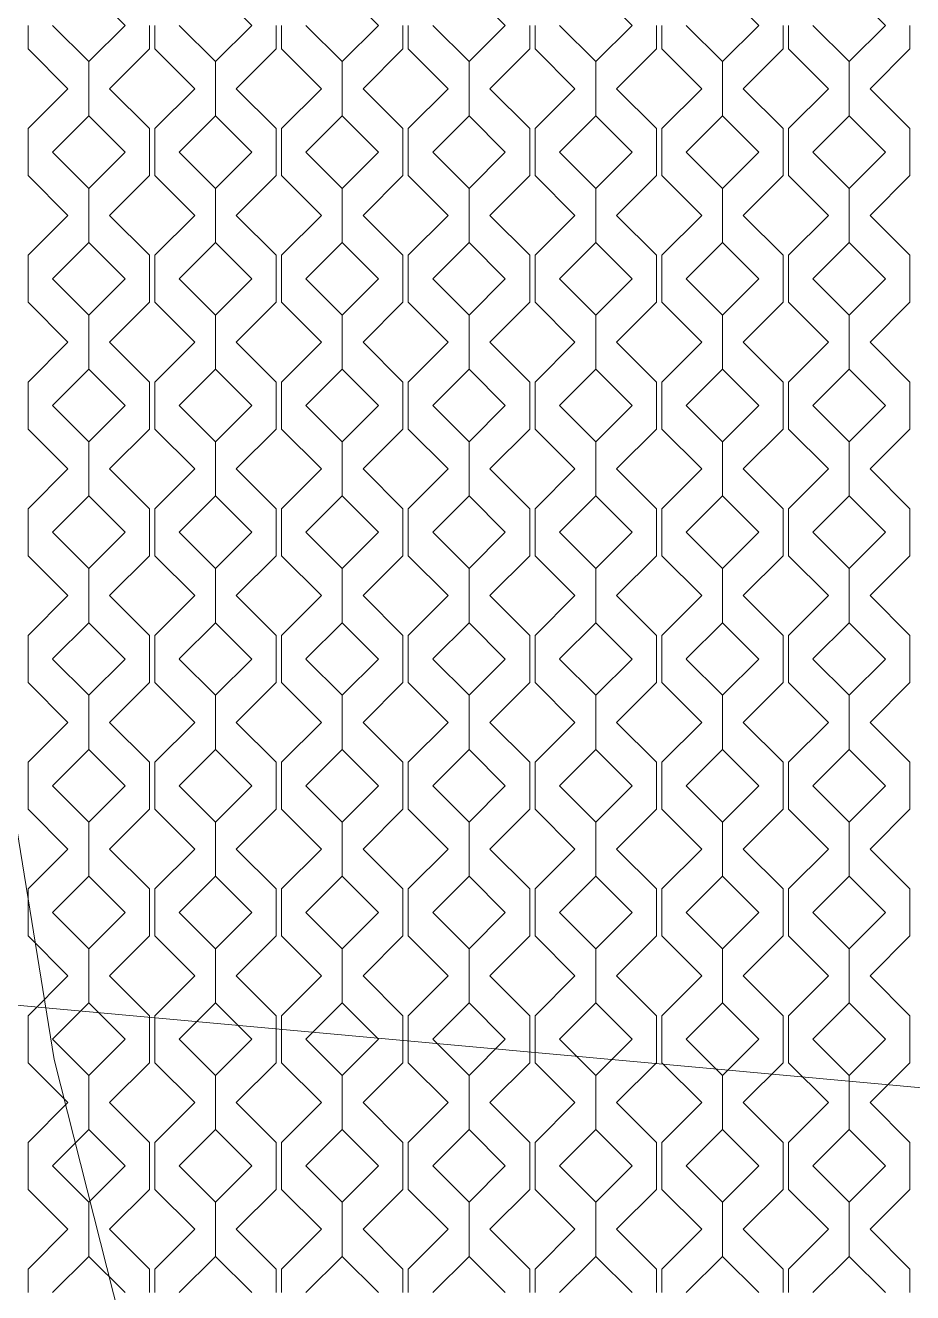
# Model space of a CAD drawing. Header units: millimetres. Extents: x -20794 to 71174, y -103753 to 30644.
# Drawn here: x 9167 to 11500, y 12333 to 15667 of the extents above; entities that cross this region are included whole.
import ezdxf

# ---------------------------------------------------------------- set-up
doc = ezdxf.new("R2010")
doc.units = ezdxf.units.MM
doc.header["$MEASUREMENT"] = 0
doc.layers.add('2D - Общий_Ном._пера__1', color=7, linetype='Continuous', lineweight=13)
doc.layers.add('Местность - Рельеф_Ном._пера__1', color=7, linetype='Continuous', lineweight=13)
doc.layers.add('Местность - Рельеф', color=7, linetype='Continuous')
doc.layers.add('Местность - Рельеф_Ном._пера__102', color=7, linetype='Continuous', lineweight=5, true_color=0xcccccc)
doc.linetypes.add('Зигзаг', pattern='A,0,[1,Р”Р’Р“ Р“РѕР»СѓР±РёРЅРєР° РґР»СЏ РіРµРѕР»РѕРіРѕРІ1.Shx,S=4.479718,R=0,X=0,Y=-0.141111],-564.444447,0', length=564.444447)

# ---------------------------------------------------------------- blocks, each defined once
blk = doc.blocks.new('*X1')
at = {"layer": 'Местность - Рельеф_Ном._пера__102', "color": 254, "linetype": 'Continuous', "lineweight": 5, "true_color": 0xcccccc}
for p, q in [((9333.324165, 15762.0806), (9428.7538, 15666.651)), ((9666.657165, 15762.0806), (9762.0868, 15666.651)), ((9999.990165, 15762.0806), (10095.4198, 15666.651)), ((10333.323165, 15762.0806), (10428.7528, 15666.651)), ((10666.656165, 15762.0806), (10762.0858, 15666.651)), ((10999.989165, 15762.0806), (11095.4188, 15666.651)), ((11333.322165, 15762.0806), (11428.7518, 15666.651)), ((9173.755, 15666.651), (9173.755, 15604.907)), ((9333.324, 15571.222), (9237.895, 15666.651)), ((9428.7536, 15666.651), (9333.324, 15571.222)), ((9492.893, 15666.651), (9492.893, 15604.907)), ((9507.088, 15666.651), (9507.088, 15604.907)), ((9666.657, 15571.222), (9571.228, 15666.651)), ((9762.0866, 15666.651), (9666.657, 15571.222)), ((9826.226, 15666.651), (9826.226, 15604.907)), ((9840.421, 15666.651), (9840.421, 15604.907)), ((9999.99, 15571.222), (9904.561, 15666.651)), ((10095.4196, 15666.651), (9999.99, 15571.222)), ((10159.559, 15666.651), (10159.559, 15604.907)), ((10173.754, 15666.651), (10173.754, 15604.907)), ((10333.323, 15571.222), (10237.894, 15666.651)), ((10428.7526, 15666.651), (10333.323, 15571.222)), ((10492.892, 15666.651), (10492.892, 15604.907)), ((10507.087, 15666.651), (10507.087, 15604.907)), ((10666.656, 15571.222), (10571.227, 15666.651)), ((10762.0856, 15666.651), (10666.656, 15571.222)), ((10826.225, 15666.651), (10826.225, 15604.907)), ((10840.42, 15666.651), (10840.42, 15604.907)), ((10999.989, 15571.222), (10904.56, 15666.651)), ((11095.4186, 15666.651), (10999.989, 15571.222)), ((11159.558, 15666.651), (11159.558, 15604.907)), ((11173.753, 15666.651), (11173.753, 15604.907)), ((11333.322, 15571.222), (11237.893, 15666.651)), ((11428.7516, 15666.651), (11333.322, 15571.222)), ((11492.891, 15666.651), (11492.891, 15604.907)), ((9278.677, 15499.985), (9173.755, 15604.907)), ((9492.893, 15604.907), (9387.9709, 15499.985)), ((9612.01, 15499.985), (9507.088, 15604.907)), ((9826.226, 15604.907), (9721.3039, 15499.985)), ((9945.343, 15499.985), (9840.421, 15604.907)), ((10159.559, 15604.907), (10054.6369, 15499.985)), ((10278.676, 15499.985), (10173.754, 15604.907)), ((10492.892, 15604.907), (10387.9699, 15499.985)), ((10612.009, 15499.985), (10507.087, 15604.907)), ((10826.225, 15604.907), (10721.3029, 15499.985)), ((10945.342, 15499.985), (10840.42, 15604.907)), ((11159.558, 15604.907), (11054.6359, 15499.985)), ((11278.675, 15499.985), (11173.753, 15604.907)), ((11492.891, 15604.907), (11387.9689, 15499.985)), ((9333.324, 15428.7476), (9333.324, 15571.222)), ((9333.324165, 15571.222), (9333.324165, 15428.7476)), ((9666.657, 15428.7476), (9666.657, 15571.222)), ((9666.657165, 15571.222), (9666.657165, 15428.7476)), ((9999.99, 15428.7476), (9999.99, 15571.222)), ((9999.990165, 15571.222), (9999.990165, 15428.7476)), ((10333.323, 15428.7476), (10333.323, 15571.222)), ((10333.323165, 15571.222), (10333.323165, 15428.7476)), ((10666.656, 15428.7476), (10666.656, 15571.222)), ((10666.656165, 15571.222), (10666.656165, 15428.7476)), ((10999.989, 15428.7476), (10999.989, 15571.222)), ((10999.989165, 15571.222), (10999.989165, 15428.7476)), ((11333.322, 15428.7476), (11333.322, 15571.222)), ((11333.322165, 15571.222), (11333.322165, 15428.7476)), ((9173.755, 15395.0625), (9278.677, 15499.985)), ((9387.9709, 15499.985), (9492.893, 15395.0625)), ((9507.088, 15395.0625), (9612.01, 15499.985)), ((9721.3039, 15499.985), (9826.226, 15395.0625)), ((9840.421, 15395.0625), (9945.343, 15499.985)), ((10054.6369, 15499.985), (10159.559, 15395.0625)), ((10173.754, 15395.0625), (10278.676, 15499.985)), ((10387.9699, 15499.985), (10492.892, 15395.0625)), ((10507.087, 15395.0625), (10612.009, 15499.985)), ((10721.3029, 15499.985), (10826.225, 15395.0625)), ((10840.42, 15395.0625), (10945.342, 15499.985)), ((11054.6359, 15499.985), (11159.558, 15395.0625)), ((11173.753, 15395.0625), (11278.675, 15499.985)), ((11387.9689, 15499.985), (11492.891, 15395.0625)), ((9237.895, 15333.318165), (9333.324, 15428.7478)), ((9333.324165, 15428.7476), (9428.7538, 15333.318)), ((9571.228, 15333.318165), (9666.657, 15428.7478)), ((9666.657165, 15428.7476), (9762.0868, 15333.318)), ((9904.561, 15333.318165), (9999.99, 15428.7478)), ((9999.990165, 15428.7476), (10095.4198, 15333.318)), ((10237.894, 15333.318165), (10333.323, 15428.7478)), ((10333.323165, 15428.7476), (10428.7528, 15333.318)), ((10571.227, 15333.318165), (10666.656, 15428.7478)), ((10666.656165, 15428.7476), (10762.0858, 15333.318)), ((10904.56, 15333.318165), (10999.989, 15428.7478)), ((10999.989165, 15428.7476), (11095.4188, 15333.318)), ((11237.893, 15333.318165), (11333.322, 15428.7478)), ((11333.322165, 15428.7476), (11428.7518, 15333.318)), ((9173.755, 15395.0625), (9173.755, 15333.318)), ((9492.893, 15395.0625), (9492.893, 15333.318)), ((9507.088, 15395.0625), (9507.088, 15333.318)), ((9826.226, 15395.0625), (9826.226, 15333.318)), ((9840.421, 15395.0625), (9840.421, 15333.318)), ((10159.559, 15395.0625), (10159.559, 15333.318)), ((10173.754, 15395.0625), (10173.754, 15333.318)), ((10492.892, 15395.0625), (10492.892, 15333.318)), ((10507.087, 15395.0625), (10507.087, 15333.318)), ((10826.225, 15395.0625), (10826.225, 15333.318)), ((10840.42, 15395.0625), (10840.42, 15333.318)), ((11159.558, 15395.0625), (11159.558, 15333.318)), ((11173.753, 15395.0625), (11173.753, 15333.318)), ((11492.891, 15395.0625), (11492.891, 15333.318)), ((9173.755, 15333.318), (9173.755, 15271.574)), ((9333.324, 15237.889), (9237.895, 15333.318)), ((9428.7536, 15333.318), (9333.324, 15237.889)), ((9492.893, 15333.318), (9492.893, 15271.574)), ((9507.088, 15333.318), (9507.088, 15271.574)), ((9666.657, 15237.889), (9571.228, 15333.318)), ((9762.0866, 15333.318), (9666.657, 15237.889)), ((9826.226, 15333.318), (9826.226, 15271.574)), ((9840.421, 15333.318), (9840.421, 15271.574)), ((9999.99, 15237.889), (9904.561, 15333.318)), ((10095.4196, 15333.318), (9999.99, 15237.889)), ((10159.559, 15333.318), (10159.559, 15271.574)), ((10173.754, 15333.318), (10173.754, 15271.574)), ((10333.323, 15237.889), (10237.894, 15333.318)), ((10428.7526, 15333.318), (10333.323, 15237.889)), ((10492.892, 15333.318), (10492.892, 15271.574)), ((10507.087, 15333.318), (10507.087, 15271.574)), ((10666.656, 15237.889), (10571.227, 15333.318)), ((10762.0856, 15333.318), (10666.656, 15237.889)), ((10826.225, 15333.318), (10826.225, 15271.574)), ((10840.42, 15333.318), (10840.42, 15271.574)), ((10999.989, 15237.889), (10904.56, 15333.318)), ((11095.4186, 15333.318), (10999.989, 15237.889)), ((11159.558, 15333.318), (11159.558, 15271.574)), ((11173.753, 15333.318), (11173.753, 15271.574)), ((11333.322, 15237.889), (11237.893, 15333.318)), ((11428.7516, 15333.318), (11333.322, 15237.889)), ((11492.891, 15333.318), (11492.891, 15271.574)), ((9278.677, 15166.652), (9173.755, 15271.574)), ((9492.893, 15271.574), (9387.9709, 15166.652)), ((9612.01, 15166.652), (9507.088, 15271.574)), ((9826.226, 15271.574), (9721.3039, 15166.652)), ((9945.343, 15166.652), (9840.421, 15271.574)), ((10159.559, 15271.574), (10054.6369, 15166.652)), ((10278.676, 15166.652), (10173.754, 15271.574)), ((10492.892, 15271.574), (10387.9699, 15166.652)), ((10612.009, 15166.652), (10507.087, 15271.574)), ((10826.225, 15271.574), (10721.3029, 15166.652)), ((10945.342, 15166.652), (10840.42, 15271.574)), ((11159.558, 15271.574), (11054.6359, 15166.652)), ((11278.675, 15166.652), (11173.753, 15271.574)), ((11492.891, 15271.574), (11387.9689, 15166.652)), ((9333.324, 15095.4146), (9333.324, 15237.889)), ((9333.324165, 15237.889), (9333.324165, 15095.4146)), ((9666.657, 15095.4146), (9666.657, 15237.889)), ((9666.657165, 15237.889), (9666.657165, 15095.4146)), ((9999.99, 15095.4146), (9999.99, 15237.889)), ((9999.990165, 15237.889), (9999.990165, 15095.4146)), ((10333.323, 15095.4146), (10333.323, 15237.889)), ((10333.323165, 15237.889), (10333.323165, 15095.4146)), ((10666.656, 15095.4146), (10666.656, 15237.889)), ((10666.656165, 15237.889), (10666.656165, 15095.4146)), ((10999.989, 15095.4146), (10999.989, 15237.889)), ((10999.989165, 15237.889), (10999.989165, 15095.4146)), ((11333.322, 15095.4146), (11333.322, 15237.889)), ((11333.322165, 15237.889), (11333.322165, 15095.4146)), ((9173.755, 15061.7295), (9278.677, 15166.652)), ((9387.9709, 15166.652), (9492.893, 15061.7295)), ((9507.088, 15061.7295), (9612.01, 15166.652)), ((9721.3039, 15166.652), (9826.226, 15061.7295)), ((9840.421, 15061.7295), (9945.343, 15166.652)), ((10054.6369, 15166.652), (10159.559, 15061.7295)), ((10173.754, 15061.7295), (10278.676, 15166.652)), ((10387.9699, 15166.652), (10492.892, 15061.7295)), ((10507.087, 15061.7295), (10612.009, 15166.652)), ((10721.3029, 15166.652), (10826.225, 15061.7295)), ((10840.42, 15061.7295), (10945.342, 15166.652)), ((11054.6359, 15166.652), (11159.558, 15061.7295)), ((11173.753, 15061.7295), (11278.675, 15166.652)), ((11387.9689, 15166.652), (11492.891, 15061.7295)), ((9237.895, 14999.985165), (9333.324, 15095.4148)), ((9333.324165, 15095.4146), (9428.7538, 14999.985)), ((9571.228, 14999.985165), (9666.657, 15095.4148)), ((9666.657165, 15095.4146), (9762.0868, 14999.985)), ((9904.561, 14999.985165), (9999.99, 15095.4148)), ((9999.990165, 15095.4146), (10095.4198, 14999.985)), ((10237.894, 14999.985165), (10333.323, 15095.4148)), ((10333.323165, 15095.4146), (10428.7528, 14999.985)), ((10571.227, 14999.985165), (10666.656, 15095.4148)), ((10666.656165, 15095.4146), (10762.0858, 14999.985)), ((10904.56, 14999.985165), (10999.989, 15095.4148)), ((10999.989165, 15095.4146), (11095.4188, 14999.985)), ((11237.893, 14999.985165), (11333.322, 15095.4148)), ((11333.322165, 15095.4146), (11428.7518, 14999.985)), ((9173.755, 15061.7295), (9173.755, 14999.985)), ((9492.893, 15061.7295), (9492.893, 14999.985)), ((9507.088, 15061.7295), (9507.088, 14999.985)), ((9826.226, 15061.7295), (9826.226, 14999.985)), ((9840.421, 15061.7295), (9840.421, 14999.985)), ((10159.559, 15061.7295), (10159.559, 14999.985)), ((10173.754, 15061.7295), (10173.754, 14999.985)), ((10492.892, 15061.7295), (10492.892, 14999.985)), ((10507.087, 15061.7295), (10507.087, 14999.985)), ((10826.225, 15061.7295), (10826.225, 14999.985)), ((10840.42, 15061.7295), (10840.42, 14999.985)), ((11159.558, 15061.7295), (11159.558, 14999.985)), ((11173.753, 15061.7295), (11173.753, 14999.985)), ((11492.891, 15061.7295), (11492.891, 14999.985)), ((9173.755, 14999.985), (9173.755, 14938.241)), ((9333.324, 14904.556), (9237.895, 14999.985)), ((9428.7536, 14999.985), (9333.324, 14904.556)), ((9492.893, 14999.985), (9492.893, 14938.241)), ((9507.088, 14999.985), (9507.088, 14938.241)), ((9666.657, 14904.556), (9571.228, 14999.985)), ((9762.0866, 14999.985), (9666.657, 14904.556)), ((9826.226, 14999.985), (9826.226, 14938.241)), ((9840.421, 14999.985), (9840.421, 14938.241)), ((9999.99, 14904.556), (9904.561, 14999.985)), ((10095.4196, 14999.985), (9999.99, 14904.556)), ((10159.559, 14999.985), (10159.559, 14938.241)), ((10173.754, 14999.985), (10173.754, 14938.241)), ((10333.323, 14904.556), (10237.894, 14999.985)), ((10428.7526, 14999.985), (10333.323, 14904.556)), ((10492.892, 14999.985), (10492.892, 14938.241)), ((10507.087, 14999.985), (10507.087, 14938.241)), ((10666.656, 14904.556), (10571.227, 14999.985)), ((10762.0856, 14999.985), (10666.656, 14904.556)), ((10826.225, 14999.985), (10826.225, 14938.241)), ((10840.42, 14999.985), (10840.42, 14938.241)), ((10999.989, 14904.556), (10904.56, 14999.985)), ((11095.4186, 14999.985), (10999.989, 14904.556)), ((11159.558, 14999.985), (11159.558, 14938.241)), ((11173.753, 14999.985), (11173.753, 14938.241)), ((11333.322, 14904.556), (11237.893, 14999.985)), ((11428.7516, 14999.985), (11333.322, 14904.556)), ((11492.891, 14999.985), (11492.891, 14938.241)), ((9278.677, 14833.319), (9173.755, 14938.241)), ((9492.893, 14938.241), (9387.9709, 14833.319)), ((9612.01, 14833.319), (9507.088, 14938.241)), ((9826.226, 14938.241), (9721.3039, 14833.319)), ((9945.343, 14833.319), (9840.421, 14938.241)), ((10159.559, 14938.241), (10054.6369, 14833.319)), ((10278.676, 14833.319), (10173.754, 14938.241)), ((10492.892, 14938.241), (10387.9699, 14833.319)), ((10612.009, 14833.319), (10507.087, 14938.241)), ((10826.225, 14938.241), (10721.3029, 14833.319)), ((10945.342, 14833.319), (10840.42, 14938.241)), ((11159.558, 14938.241), (11054.6359, 14833.319)), ((11278.675, 14833.319), (11173.753, 14938.241)), ((11492.891, 14938.241), (11387.9689, 14833.319)), ((9333.324, 14762.0816), (9333.324, 14904.556)), ((9333.324165, 14904.556), (9333.324165, 14762.0816)), ((9666.657, 14762.0816), (9666.657, 14904.556)), ((9666.657165, 14904.556), (9666.657165, 14762.0816)), ((9999.99, 14762.0816), (9999.99, 14904.556)), ((9999.990165, 14904.556), (9999.990165, 14762.0816)), ((10333.323, 14762.0816), (10333.323, 14904.556)), ((10333.323165, 14904.556), (10333.323165, 14762.0816)), ((10666.656, 14762.0816), (10666.656, 14904.556)), ((10666.656165, 14904.556), (10666.656165, 14762.0816)), ((10999.989, 14762.0816), (10999.989, 14904.556)), ((10999.989165, 14904.556), (10999.989165, 14762.0816)), ((11333.322, 14762.0816), (11333.322, 14904.556)), ((11333.322165, 14904.556), (11333.322165, 14762.0816)), ((9173.755, 14728.3965), (9278.677, 14833.319)), ((9387.9709, 14833.319), (9492.893, 14728.3965)), ((9507.088, 14728.3965), (9612.01, 14833.319)), ((9721.3039, 14833.319), (9826.226, 14728.3965)), ((9840.421, 14728.3965), (9945.343, 14833.319)), ((10054.6369, 14833.319), (10159.559, 14728.3965)), ((10173.754, 14728.3965), (10278.676, 14833.319)), ((10387.9699, 14833.319), (10492.892, 14728.3965)), ((10507.087, 14728.3965), (10612.009, 14833.319)), ((10721.3029, 14833.319), (10826.225, 14728.3965)), ((10840.42, 14728.3965), (10945.342, 14833.319)), ((11054.6359, 14833.319), (11159.558, 14728.3965)), ((11173.753, 14728.3965), (11278.675, 14833.319)), ((11387.9689, 14833.319), (11492.891, 14728.3965)), ((9237.895, 14666.652165), (9333.324, 14762.0818)), ((9333.324165, 14762.0816), (9428.7538, 14666.652)), ((9571.228, 14666.652165), (9666.657, 14762.0818)), ((9666.657165, 14762.0816), (9762.0868, 14666.652)), ((9904.561, 14666.652165), (9999.99, 14762.0818)), ((9999.990165, 14762.0816), (10095.4198, 14666.652)), ((10237.894, 14666.652165), (10333.323, 14762.0818)), ((10333.323165, 14762.0816), (10428.7528, 14666.652)), ((10571.227, 14666.652165), (10666.656, 14762.0818)), ((10666.656165, 14762.0816), (10762.0858, 14666.652)), ((10904.56, 14666.652165), (10999.989, 14762.0818)), ((10999.989165, 14762.0816), (11095.4188, 14666.652)), ((11237.893, 14666.652165), (11333.322, 14762.0818)), ((11333.322165, 14762.0816), (11428.7518, 14666.652)), ((9173.755, 14728.3965), (9173.755, 14666.652)), ((9492.893, 14728.3965), (9492.893, 14666.652)), ((9507.088, 14728.3965), (9507.088, 14666.652)), ((9826.226, 14728.3965), (9826.226, 14666.652)), ((9840.421, 14728.3965), (9840.421, 14666.652)), ((10159.559, 14728.3965), (10159.559, 14666.652)), ((10173.754, 14728.3965), (10173.754, 14666.652)), ((10492.892, 14728.3965), (10492.892, 14666.652)), ((10507.087, 14728.3965), (10507.087, 14666.652)), ((10826.225, 14728.3965), (10826.225, 14666.652)), ((10840.42, 14728.3965), (10840.42, 14666.652)), ((11159.558, 14728.3965), (11159.558, 14666.652)), ((11173.753, 14728.3965), (11173.753, 14666.652)), ((11492.891, 14728.3965), (11492.891, 14666.652)), ((9173.755, 14666.652), (9173.755, 14604.908)), ((9333.324, 14571.223), (9237.895, 14666.652)), ((9428.7536, 14666.652), (9333.324, 14571.223)), ((9492.893, 14666.652), (9492.893, 14604.908)), ((9507.088, 14666.652), (9507.088, 14604.908)), ((9666.657, 14571.223), (9571.228, 14666.652)), ((9762.0866, 14666.652), (9666.657, 14571.223)), ((9826.226, 14666.652), (9826.226, 14604.908)), ((9840.421, 14666.652), (9840.421, 14604.908)), ((9999.99, 14571.223), (9904.561, 14666.652)), ((10095.4196, 14666.652), (9999.99, 14571.223)), ((10159.559, 14666.652), (10159.559, 14604.908)), ((10173.754, 14666.652), (10173.754, 14604.908)), ((10333.323, 14571.223), (10237.894, 14666.652)), ((10428.7526, 14666.652), (10333.323, 14571.223)), ((10492.892, 14666.652), (10492.892, 14604.908)), ((10507.087, 14666.652), (10507.087, 14604.908)), ((10666.656, 14571.223), (10571.227, 14666.652)), ((10762.0856, 14666.652), (10666.656, 14571.223)), ((10826.225, 14666.652), (10826.225, 14604.908)), ((10840.42, 14666.652), (10840.42, 14604.908)), ((10999.989, 14571.223), (10904.56, 14666.652)), ((11095.4186, 14666.652), (10999.989, 14571.223)), ((11159.558, 14666.652), (11159.558, 14604.908)), ((11173.753, 14666.652), (11173.753, 14604.908)), ((11333.322, 14571.223), (11237.893, 14666.652)), ((11428.7516, 14666.652), (11333.322, 14571.223)), ((11492.891, 14666.652), (11492.891, 14604.908)), ((9278.677, 14499.986), (9173.755, 14604.908)), ((9492.893, 14604.908), (9387.9709, 14499.986)), ((9612.01, 14499.986), (9507.088, 14604.908)), ((9826.226, 14604.908), (9721.3039, 14499.986)), ((9945.343, 14499.986), (9840.421, 14604.908)), ((10159.559, 14604.908), (10054.6369, 14499.986)), ((10278.676, 14499.986), (10173.754, 14604.908)), ((10492.892, 14604.908), (10387.9699, 14499.986)), ((10612.009, 14499.986), (10507.087, 14604.908)), ((10826.225, 14604.908), (10721.3029, 14499.986)), ((10945.342, 14499.986), (10840.42, 14604.908)), ((11159.558, 14604.908), (11054.6359, 14499.986)), ((11278.675, 14499.986), (11173.753, 14604.908)), ((11492.891, 14604.908), (11387.9689, 14499.986)), ((9333.324, 14428.7486), (9333.324, 14571.223)), ((9333.324165, 14571.223), (9333.324165, 14428.7486)), ((9666.657, 14428.7486), (9666.657, 14571.223)), ((9666.657165, 14571.223), (9666.657165, 14428.7486)), ((9999.99, 14428.7486), (9999.99, 14571.223)), ((9999.990165, 14571.223), (9999.990165, 14428.7486)), ((10333.323, 14428.7486), (10333.323, 14571.223)), ((10333.323165, 14571.223), (10333.323165, 14428.7486)), ((10666.656, 14428.7486), (10666.656, 14571.223)), ((10666.656165, 14571.223), (10666.656165, 14428.7486)), ((10999.989, 14428.7486), (10999.989, 14571.223)), ((10999.989165, 14571.223), (10999.989165, 14428.7486)), ((11333.322, 14428.7486), (11333.322, 14571.223)), ((11333.322165, 14571.223), (11333.322165, 14428.7486)), ((9173.755, 14395.0635), (9278.677, 14499.986)), ((9387.9709, 14499.986), (9492.893, 14395.0635)), ((9507.088, 14395.0635), (9612.01, 14499.986)), ((9721.3039, 14499.986), (9826.226, 14395.0635)), ((9840.421, 14395.0635), (9945.343, 14499.986)), ((10054.6369, 14499.986), (10159.559, 14395.0635)), ((10173.754, 14395.0635), (10278.676, 14499.986)), ((10387.9699, 14499.986), (10492.892, 14395.0635)), ((10507.087, 14395.0635), (10612.009, 14499.986)), ((10721.3029, 14499.986), (10826.225, 14395.0635)), ((10840.42, 14395.0635), (10945.342, 14499.986)), ((11054.6359, 14499.986), (11159.558, 14395.0635)), ((11173.753, 14395.0635), (11278.675, 14499.986)), ((11387.9689, 14499.986), (11492.891, 14395.0635)), ((9237.895, 14333.319165), (9333.324, 14428.7488)), ((9333.324165, 14428.7486), (9428.7538, 14333.319)), ((9571.228, 14333.319165), (9666.657, 14428.7488)), ((9666.657165, 14428.7486), (9762.0868, 14333.319)), ((9904.561, 14333.319165), (9999.99, 14428.7488)), ((9999.990165, 14428.7486), (10095.4198, 14333.319)), ((10237.894, 14333.319165), (10333.323, 14428.7488)), ((10333.323165, 14428.7486), (10428.7528, 14333.319)), ((10571.227, 14333.319165), (10666.656, 14428.7488)), ((10666.656165, 14428.7486), (10762.0858, 14333.319)), ((10904.56, 14333.319165), (10999.989, 14428.7488)), ((10999.989165, 14428.7486), (11095.4188, 14333.319)), ((11237.893, 14333.319165), (11333.322, 14428.7488)), ((11333.322165, 14428.7486), (11428.7518, 14333.319)), ((9173.755, 14395.0635), (9173.755, 14333.319)), ((9492.893, 14395.0635), (9492.893, 14333.319)), ((9507.088, 14395.0635), (9507.088, 14333.319)), ((9826.226, 14395.0635), (9826.226, 14333.319)), ((9840.421, 14395.0635), (9840.421, 14333.319)), ((10159.559, 14395.0635), (10159.559, 14333.319)), ((10173.754, 14395.0635), (10173.754, 14333.319)), ((10492.892, 14395.0635), (10492.892, 14333.319)), ((10507.087, 14395.0635), (10507.087, 14333.319)), ((10826.225, 14395.0635), (10826.225, 14333.319)), ((10840.42, 14395.0635), (10840.42, 14333.319)), ((11159.558, 14395.0635), (11159.558, 14333.319)), ((11173.753, 14395.0635), (11173.753, 14333.319)), ((11492.891, 14395.0635), (11492.891, 14333.319)), ((9173.755, 14333.319), (9173.755, 14271.575)), ((9333.324, 14237.89), (9237.895, 14333.319)), ((9428.7536, 14333.319), (9333.324, 14237.89)), ((9492.893, 14333.319), (9492.893, 14271.575)), ((9507.088, 14333.319), (9507.088, 14271.575)), ((9666.657, 14237.89), (9571.228, 14333.319)), ((9762.0866, 14333.319), (9666.657, 14237.89)), ((9826.226, 14333.319), (9826.226, 14271.575)), ((9840.421, 14333.319), (9840.421, 14271.575)), ((9999.99, 14237.89), (9904.561, 14333.319)), ((10095.4196, 14333.319), (9999.99, 14237.89)), ((10159.559, 14333.319), (10159.559, 14271.575)), ((10173.754, 14333.319), (10173.754, 14271.575)), ((10333.323, 14237.89), (10237.894, 14333.319)), ((10428.7526, 14333.319), (10333.323, 14237.89)), ((10492.892, 14333.319), (10492.892, 14271.575)), ((10507.087, 14333.319), (10507.087, 14271.575)), ((10666.656, 14237.89), (10571.227, 14333.319)), ((10762.0856, 14333.319), (10666.656, 14237.89)), ((10826.225, 14333.319), (10826.225, 14271.575)), ((10840.42, 14333.319), (10840.42, 14271.575)), ((10999.989, 14237.89), (10904.56, 14333.319)), ((11095.4186, 14333.319), (10999.989, 14237.89)), ((11159.558, 14333.319), (11159.558, 14271.575)), ((11173.753, 14333.319), (11173.753, 14271.575)), ((11333.322, 14237.89), (11237.893, 14333.319)), ((11428.7516, 14333.319), (11333.322, 14237.89)), ((11492.891, 14333.319), (11492.891, 14271.575)), ((9278.677, 14166.653), (9173.755, 14271.575)), ((9492.893, 14271.575), (9387.9709, 14166.653)), ((9612.01, 14166.653), (9507.088, 14271.575)), ((9826.226, 14271.575), (9721.3039, 14166.653)), ((9945.343, 14166.653), (9840.421, 14271.575)), ((10159.559, 14271.575), (10054.6369, 14166.653)), ((10278.676, 14166.653), (10173.754, 14271.575)), ((10492.892, 14271.575), (10387.9699, 14166.653)), ((10612.009, 14166.653), (10507.087, 14271.575)), ((10826.225, 14271.575), (10721.3029, 14166.653)), ((10945.342, 14166.653), (10840.42, 14271.575)), ((11159.558, 14271.575), (11054.6359, 14166.653)), ((11278.675, 14166.653), (11173.753, 14271.575)), ((11492.891, 14271.575), (11387.9689, 14166.653)), ((9333.324, 14095.4156), (9333.324, 14237.89)), ((9333.324165, 14237.89), (9333.324165, 14095.4156)), ((9666.657, 14095.4156), (9666.657, 14237.89)), ((9666.657165, 14237.89), (9666.657165, 14095.4156)), ((9999.99, 14095.4156), (9999.99, 14237.89)), ((9999.990165, 14237.89), (9999.990165, 14095.4156)), ((10333.323, 14095.4156), (10333.323, 14237.89)), ((10333.323165, 14237.89), (10333.323165, 14095.4156)), ((10666.656, 14095.4156), (10666.656, 14237.89)), ((10666.656165, 14237.89), (10666.656165, 14095.4156)), ((10999.989, 14095.4156), (10999.989, 14237.89)), ((10999.989165, 14237.89), (10999.989165, 14095.4156)), ((11333.322, 14095.4156), (11333.322, 14237.89)), ((11333.322165, 14237.89), (11333.322165, 14095.4156)), ((9173.755, 14061.7305), (9278.677, 14166.653)), ((9387.9709, 14166.653), (9492.893, 14061.7305)), ((9507.088, 14061.7305), (9612.01, 14166.653)), ((9721.3039, 14166.653), (9826.226, 14061.7305)), ((9840.421, 14061.7305), (9945.343, 14166.653)), ((10054.6369, 14166.653), (10159.559, 14061.7305)), ((10173.754, 14061.7305), (10278.676, 14166.653)), ((10387.9699, 14166.653), (10492.892, 14061.7305)), ((10507.087, 14061.7305), (10612.009, 14166.653)), ((10721.3029, 14166.653), (10826.225, 14061.7305)), ((10840.42, 14061.7305), (10945.342, 14166.653)), ((11054.6359, 14166.653), (11159.558, 14061.7305)), ((11173.753, 14061.7305), (11278.675, 14166.653)), ((11387.9689, 14166.653), (11492.891, 14061.7305)), ((9237.895, 13999.986165), (9333.324, 14095.4158)), ((9333.324165, 14095.4156), (9428.7538, 13999.986)), ((9571.228, 13999.986165), (9666.657, 14095.4158)), ((9666.657165, 14095.4156), (9762.0868, 13999.986)), ((9904.561, 13999.986165), (9999.99, 14095.4158)), ((9999.990165, 14095.4156), (10095.4198, 13999.986)), ((10237.894, 13999.986165), (10333.323, 14095.4158)), ((10333.323165, 14095.4156), (10428.7528, 13999.986)), ((10571.227, 13999.986165), (10666.656, 14095.4158)), ((10666.656165, 14095.4156), (10762.0858, 13999.986)), ((10904.56, 13999.986165), (10999.989, 14095.4158)), ((10999.989165, 14095.4156), (11095.4188, 13999.986)), ((11237.893, 13999.986165), (11333.322, 14095.4158)), ((11333.322165, 14095.4156), (11428.7518, 13999.986)), ((9173.755, 14061.7305), (9173.755, 13999.986)), ((9492.893, 14061.7305), (9492.893, 13999.986)), ((9507.088, 14061.7305), (9507.088, 13999.986)), ((9826.226, 14061.7305), (9826.226, 13999.986)), ((9840.421, 14061.7305), (9840.421, 13999.986)), ((10159.559, 14061.7305), (10159.559, 13999.986)), ((10173.754, 14061.7305), (10173.754, 13999.986)), ((10492.892, 14061.7305), (10492.892, 13999.986)), ((10507.087, 14061.7305), (10507.087, 13999.986)), ((10826.225, 14061.7305), (10826.225, 13999.986)), ((10840.42, 14061.7305), (10840.42, 13999.986)), ((11159.558, 14061.7305), (11159.558, 13999.986)), ((11173.753, 14061.7305), (11173.753, 13999.986)), ((11492.891, 14061.7305), (11492.891, 13999.986)), ((9173.755, 13999.986), (9173.755, 13938.242)), ((9333.324, 13904.557), (9237.895, 13999.986)), ((9428.7536, 13999.986), (9333.324, 13904.557)), ((9492.893, 13999.986), (9492.893, 13938.242)), ((9507.088, 13999.986), (9507.088, 13938.242)), ((9666.657, 13904.557), (9571.228, 13999.986)), ((9762.0866, 13999.986), (9666.657, 13904.557)), ((9826.226, 13999.986), (9826.226, 13938.242)), ((9840.421, 13999.986), (9840.421, 13938.242)), ((9999.99, 13904.557), (9904.561, 13999.986)), ((10095.4196, 13999.986), (9999.99, 13904.557)), ((10159.559, 13999.986), (10159.559, 13938.242)), ((10173.754, 13999.986), (10173.754, 13938.242)), ((10333.323, 13904.557), (10237.894, 13999.986)), ((10428.7526, 13999.986), (10333.323, 13904.557)), ((10492.892, 13999.986), (10492.892, 13938.242)), ((10507.087, 13999.986), (10507.087, 13938.242)), ((10666.656, 13904.557), (10571.227, 13999.986)), ((10762.0856, 13999.986), (10666.656, 13904.557)), ((10826.225, 13999.986), (10826.225, 13938.242)), ((10840.42, 13999.986), (10840.42, 13938.242)), ((10999.989, 13904.557), (10904.56, 13999.986)), ((11095.4186, 13999.986), (10999.989, 13904.557)), ((11159.558, 13999.986), (11159.558, 13938.242)), ((11173.753, 13999.986), (11173.753, 13938.242)), ((11333.322, 13904.557), (11237.893, 13999.986)), ((11428.7516, 13999.986), (11333.322, 13904.557)), ((11492.891, 13999.986), (11492.891, 13938.242)), ((9278.677, 13833.32), (9173.755, 13938.242)), ((9492.893, 13938.242), (9387.9709, 13833.32)), ((9612.01, 13833.32), (9507.088, 13938.242)), ((9826.226, 13938.242), (9721.3039, 13833.32)), ((9945.343, 13833.32), (9840.421, 13938.242)), ((10159.559, 13938.242), (10054.6369, 13833.32)), ((10278.676, 13833.32), (10173.754, 13938.242)), ((10492.892, 13938.242), (10387.9699, 13833.32)), ((10612.009, 13833.32), (10507.087, 13938.242)), ((10826.225, 13938.242), (10721.3029, 13833.32)), ((10945.342, 13833.32), (10840.42, 13938.242)), ((11159.558, 13938.242), (11054.6359, 13833.32)), ((11278.675, 13833.32), (11173.753, 13938.242)), ((11492.891, 13938.242), (11387.9689, 13833.32)), ((9333.324, 13762.0826), (9333.324, 13904.557)), ((9333.324165, 13904.557), (9333.324165, 13762.0826)), ((9666.657, 13762.0826), (9666.657, 13904.557)), ((9666.657165, 13904.557), (9666.657165, 13762.0826)), ((9999.99, 13762.0826), (9999.99, 13904.557)), ((9999.990165, 13904.557), (9999.990165, 13762.0826)), ((10333.323, 13762.0826), (10333.323, 13904.557)), ((10333.323165, 13904.557), (10333.323165, 13762.0826)), ((10666.656, 13762.0826), (10666.656, 13904.557)), ((10666.656165, 13904.557), (10666.656165, 13762.0826)), ((10999.989, 13762.0826), (10999.989, 13904.557)), ((10999.989165, 13904.557), (10999.989165, 13762.0826)), ((11333.322, 13762.0826), (11333.322, 13904.557)), ((11333.322165, 13904.557), (11333.322165, 13762.0826)), ((9173.755, 13728.3975), (9278.677, 13833.32)), ((9387.9709, 13833.32), (9492.893, 13728.3975)), ((9507.088, 13728.3975), (9612.01, 13833.32)), ((9721.3039, 13833.32), (9826.226, 13728.3975)), ((9840.421, 13728.3975), (9945.343, 13833.32)), ((10054.6369, 13833.32), (10159.559, 13728.3975)), ((10173.754, 13728.3975), (10278.676, 13833.32)), ((10387.9699, 13833.32), (10492.892, 13728.3975)), ((10507.087, 13728.3975), (10612.009, 13833.32)), ((10721.3029, 13833.32), (10826.225, 13728.3975)), ((10840.42, 13728.3975), (10945.342, 13833.32)), ((11054.6359, 13833.32), (11159.558, 13728.3975)), ((11173.753, 13728.3975), (11278.675, 13833.32)), ((11387.9689, 13833.32), (11492.891, 13728.3975)), ((9237.895, 13666.653165), (9333.324, 13762.0828)), ((9333.324165, 13762.0826), (9428.7538, 13666.653)), ((9571.228, 13666.653165), (9666.657, 13762.0828)), ((9666.657165, 13762.0826), (9762.0868, 13666.653)), ((9904.561, 13666.653165), (9999.99, 13762.0828)), ((9999.990165, 13762.0826), (10095.4198, 13666.653)), ((10237.894, 13666.653165), (10333.323, 13762.0828)), ((10333.323165, 13762.0826), (10428.7528, 13666.653)), ((10571.227, 13666.653165), (10666.656, 13762.0828)), ((10666.656165, 13762.0826), (10762.0858, 13666.653)), ((10904.56, 13666.653165), (10999.989, 13762.0828)), ((10999.989165, 13762.0826), (11095.4188, 13666.653)), ((11237.893, 13666.653165), (11333.322, 13762.0828)), ((11333.322165, 13762.0826), (11428.7518, 13666.653)), ((9173.755, 13728.3975), (9173.755, 13666.653)), ((9492.893, 13728.3975), (9492.893, 13666.653)), ((9507.088, 13728.3975), (9507.088, 13666.653)), ((9826.226, 13728.3975), (9826.226, 13666.653)), ((9840.421, 13728.3975), (9840.421, 13666.653)), ((10159.559, 13728.3975), (10159.559, 13666.653)), ((10173.754, 13728.3975), (10173.754, 13666.653)), ((10492.892, 13728.3975), (10492.892, 13666.653)), ((10507.087, 13728.3975), (10507.087, 13666.653)), ((10826.225, 13728.3975), (10826.225, 13666.653)), ((10840.42, 13728.3975), (10840.42, 13666.653)), ((11159.558, 13728.3975), (11159.558, 13666.653)), ((11173.753, 13728.3975), (11173.753, 13666.653)), ((11492.891, 13728.3975), (11492.891, 13666.653)), ((9173.755, 13666.653), (9173.755, 13604.909)), ((9333.324, 13571.224), (9237.895, 13666.653)), ((9428.7536, 13666.653), (9333.324, 13571.224)), ((9492.893, 13666.653), (9492.893, 13604.909)), ((9507.088, 13666.653), (9507.088, 13604.909)), ((9666.657, 13571.224), (9571.228, 13666.653)), ((9762.0866, 13666.653), (9666.657, 13571.224)), ((9826.226, 13666.653), (9826.226, 13604.909)), ((9840.421, 13666.653), (9840.421, 13604.909)), ((9999.99, 13571.224), (9904.561, 13666.653)), ((10095.4196, 13666.653), (9999.99, 13571.224)), ((10159.559, 13666.653), (10159.559, 13604.909)), ((10173.754, 13666.653), (10173.754, 13604.909)), ((10333.323, 13571.224), (10237.894, 13666.653)), ((10428.7526, 13666.653), (10333.323, 13571.224)), ((10492.892, 13666.653), (10492.892, 13604.909)), ((10507.087, 13666.653), (10507.087, 13604.909)), ((10666.656, 13571.224), (10571.227, 13666.653)), ((10762.0856, 13666.653), (10666.656, 13571.224)), ((10826.225, 13666.653), (10826.225, 13604.909)), ((10840.42, 13666.653), (10840.42, 13604.909)), ((10999.989, 13571.224), (10904.56, 13666.653)), ((11095.4186, 13666.653), (10999.989, 13571.224)), ((11159.558, 13666.653), (11159.558, 13604.909)), ((11173.753, 13666.653), (11173.753, 13604.909)), ((11333.322, 13571.224), (11237.893, 13666.653)), ((11428.7516, 13666.653), (11333.322, 13571.224)), ((11492.891, 13666.653), (11492.891, 13604.909)), ((9278.677, 13499.987), (9173.755, 13604.909)), ((9492.893, 13604.909), (9387.9709, 13499.987)), ((9612.01, 13499.987), (9507.088, 13604.909)), ((9826.226, 13604.909), (9721.3039, 13499.987)), ((9945.343, 13499.987), (9840.421, 13604.909)), ((10159.559, 13604.909), (10054.6369, 13499.987)), ((10278.676, 13499.987), (10173.754, 13604.909)), ((10492.892, 13604.909), (10387.9699, 13499.987)), ((10612.009, 13499.987), (10507.087, 13604.909)), ((10826.225, 13604.909), (10721.3029, 13499.987)), ((10945.342, 13499.987), (10840.42, 13604.909)), ((11159.558, 13604.909), (11054.6359, 13499.987)), ((11278.675, 13499.987), (11173.753, 13604.909)), ((11492.891, 13604.909), (11387.9689, 13499.987)), ((9333.324, 13428.7496), (9333.324, 13571.224)), ((9333.324165, 13571.224), (9333.324165, 13428.7496)), ((9666.657, 13428.7496), (9666.657, 13571.224)), ((9666.657165, 13571.224), (9666.657165, 13428.7496)), ((9999.99, 13428.7496), (9999.99, 13571.224)), ((9999.990165, 13571.224), (9999.990165, 13428.7496)), ((10333.323, 13428.7496), (10333.323, 13571.224)), ((10333.323165, 13571.224), (10333.323165, 13428.7496)), ((10666.656, 13428.7496), (10666.656, 13571.224)), ((10666.656165, 13571.224), (10666.656165, 13428.7496)), ((10999.989, 13428.7496), (10999.989, 13571.224)), ((10999.989165, 13571.224), (10999.989165, 13428.7496)), ((11333.322, 13428.7496), (11333.322, 13571.224)), ((11333.322165, 13571.224), (11333.322165, 13428.7496)), ((9173.755, 13395.0645), (9278.677, 13499.987)), ((9387.9709, 13499.987), (9492.893, 13395.0645)), ((9507.088, 13395.0645), (9612.01, 13499.987)), ((9721.3039, 13499.987), (9826.226, 13395.0645)), ((9840.421, 13395.0645), (9945.343, 13499.987)), ((10054.6369, 13499.987), (10159.559, 13395.0645)), ((10173.754, 13395.0645), (10278.676, 13499.987)), ((10387.9699, 13499.987), (10492.892, 13395.0645)), ((10507.087, 13395.0645), (10612.009, 13499.987)), ((10721.3029, 13499.987), (10826.225, 13395.0645)), ((10840.42, 13395.0645), (10945.342, 13499.987)), ((11054.6359, 13499.987), (11159.558, 13395.0645)), ((11173.753, 13395.0645), (11278.675, 13499.987)), ((11387.9689, 13499.987), (11492.891, 13395.0645)), ((9237.895, 13333.320165), (9333.324, 13428.7498)), ((9333.324165, 13428.7496), (9428.7538, 13333.32)), ((9571.228, 13333.320165), (9666.657, 13428.7498)), ((9666.657165, 13428.7496), (9762.0868, 13333.32)), ((9904.561, 13333.320165), (9999.99, 13428.7498)), ((9999.990165, 13428.7496), (10095.4198, 13333.32)), ((10237.894, 13333.320165), (10333.323, 13428.7498)), ((10333.323165, 13428.7496), (10428.7528, 13333.32)), ((10571.227, 13333.320165), (10666.656, 13428.7498)), ((10666.656165, 13428.7496), (10762.0858, 13333.32)), ((10904.56, 13333.320165), (10999.989, 13428.7498)), ((10999.989165, 13428.7496), (11095.4188, 13333.32)), ((11237.893, 13333.320165), (11333.322, 13428.7498)), ((11333.322165, 13428.7496), (11428.7518, 13333.32)), ((9173.755, 13395.0645), (9173.755, 13333.32)), ((9492.893, 13395.0645), (9492.893, 13333.32)), ((9507.088, 13395.0645), (9507.088, 13333.32)), ((9826.226, 13395.0645), (9826.226, 13333.32)), ((9840.421, 13395.0645), (9840.421, 13333.32)), ((10159.559, 13395.0645), (10159.559, 13333.32)), ((10173.754, 13395.0645), (10173.754, 13333.32)), ((10492.892, 13395.0645), (10492.892, 13333.32)), ((10507.087, 13395.0645), (10507.087, 13333.32)), ((10826.225, 13395.0645), (10826.225, 13333.32)), ((10840.42, 13395.0645), (10840.42, 13333.32)), ((11159.558, 13395.0645), (11159.558, 13333.32)), ((11173.753, 13395.0645), (11173.753, 13333.32)), ((11492.891, 13395.0645), (11492.891, 13333.32)), ((9173.755, 13333.32), (9173.755, 13271.576)), ((9333.324, 13237.891), (9237.895, 13333.32)), ((9428.7536, 13333.32), (9333.324, 13237.891)), ((9492.893, 13333.32), (9492.893, 13271.576)), ((9507.088, 13333.32), (9507.088, 13271.576)), ((9666.657, 13237.891), (9571.228, 13333.32)), ((9762.0866, 13333.32), (9666.657, 13237.891)), ((9826.226, 13333.32), (9826.226, 13271.576)), ((9840.421, 13333.32), (9840.421, 13271.576)), ((9999.99, 13237.891), (9904.561, 13333.32)), ((10095.4196, 13333.32), (9999.99, 13237.891)), ((10159.559, 13333.32), (10159.559, 13271.576)), ((10173.754, 13333.32), (10173.754, 13271.576)), ((10333.323, 13237.891), (10237.894, 13333.32)), ((10428.7526, 13333.32), (10333.323, 13237.891)), ((10492.892, 13333.32), (10492.892, 13271.576)), ((10507.087, 13333.32), (10507.087, 13271.576)), ((10666.656, 13237.891), (10571.227, 13333.32)), ((10762.0856, 13333.32), (10666.656, 13237.891)), ((10826.225, 13333.32), (10826.225, 13271.576)), ((10840.42, 13333.32), (10840.42, 13271.576)), ((10999.989, 13237.891), (10904.56, 13333.32)), ((11095.4186, 13333.32), (10999.989, 13237.891)), ((11159.558, 13333.32), (11159.558, 13271.576)), ((11173.753, 13333.32), (11173.753, 13271.576)), ((11333.322, 13237.891), (11237.893, 13333.32)), ((11428.7516, 13333.32), (11333.322, 13237.891)), ((11492.891, 13333.32), (11492.891, 13271.576)), ((9278.677, 13166.654), (9173.755, 13271.576)), ((9492.893, 13271.576), (9387.9709, 13166.654)), ((9612.01, 13166.654), (9507.088, 13271.576)), ((9826.226, 13271.576), (9721.3039, 13166.654)), ((9945.343, 13166.654), (9840.421, 13271.576)), ((10159.559, 13271.576), (10054.6369, 13166.654)), ((10278.676, 13166.654), (10173.754, 13271.576)), ((10492.892, 13271.576), (10387.9699, 13166.654)), ((10612.009, 13166.654), (10507.087, 13271.576)), ((10826.225, 13271.576), (10721.3029, 13166.654)), ((10945.342, 13166.654), (10840.42, 13271.576)), ((11159.558, 13271.576), (11054.6359, 13166.654)), ((11278.675, 13166.654), (11173.753, 13271.576)), ((11492.891, 13271.576), (11387.9689, 13166.654)), ((9333.324, 13095.4166), (9333.324, 13237.891)), ((9333.324165, 13237.891), (9333.324165, 13095.4166)), ((9666.657, 13095.4166), (9666.657, 13237.891)), ((9666.657165, 13237.891), (9666.657165, 13095.4166)), ((9999.99, 13095.4166), (9999.99, 13237.891)), ((9999.990165, 13237.891), (9999.990165, 13095.4166)), ((10333.323, 13095.4166), (10333.323, 13237.891)), ((10333.323165, 13237.891), (10333.323165, 13095.4166)), ((10666.656, 13095.4166), (10666.656, 13237.891)), ((10666.656165, 13237.891), (10666.656165, 13095.4166)), ((10999.989, 13095.4166), (10999.989, 13237.891)), ((10999.989165, 13237.891), (10999.989165, 13095.4166)), ((11333.322, 13095.4166), (11333.322, 13237.891)), ((11333.322165, 13237.891), (11333.322165, 13095.4166)), ((9173.755, 13061.7315), (9278.677, 13166.654)), ((9387.9709, 13166.654), (9492.893, 13061.7315)), ((9507.088, 13061.7315), (9612.01, 13166.654)), ((9721.3039, 13166.654), (9826.226, 13061.7315)), ((9840.421, 13061.7315), (9945.343, 13166.654)), ((10054.6369, 13166.654), (10159.559, 13061.7315)), ((10173.754, 13061.7315), (10278.676, 13166.654)), ((10387.9699, 13166.654), (10492.892, 13061.7315)), ((10507.087, 13061.7315), (10612.009, 13166.654)), ((10721.3029, 13166.654), (10826.225, 13061.7315)), ((10840.42, 13061.7315), (10945.342, 13166.654)), ((11054.6359, 13166.654), (11159.558, 13061.7315)), ((11173.753, 13061.7315), (11278.675, 13166.654)), ((11387.9689, 13166.654), (11492.891, 13061.7315)), ((9237.895, 12999.987165), (9333.324, 13095.4168)), ((9333.324165, 13095.4166), (9428.7538, 12999.987)), ((9571.228, 12999.987165), (9666.657, 13095.4168)), ((9666.657165, 13095.4166), (9762.0868, 12999.987)), ((9904.561, 12999.987165), (9999.99, 13095.4168)), ((9999.990165, 13095.4166), (10095.4198, 12999.987)), ((10237.894, 12999.987165), (10333.323, 13095.4168)), ((10333.323165, 13095.4166), (10428.7528, 12999.987)), ((10571.227, 12999.987165), (10666.656, 13095.4168)), ((10666.656165, 13095.4166), (10762.0858, 12999.987)), ((10904.56, 12999.987165), (10999.989, 13095.4168)), ((10999.989165, 13095.4166), (11095.4188, 12999.987)), ((11237.893, 12999.987165), (11333.322, 13095.4168)), ((11333.322165, 13095.4166), (11428.7518, 12999.987)), ((9173.755, 13061.7315), (9173.755, 12999.987)), ((9492.893, 13061.7315), (9492.893, 12999.987)), ((9507.088, 13061.7315), (9507.088, 12999.987)), ((9826.226, 13061.7315), (9826.226, 12999.987)), ((9840.421, 13061.7315), (9840.421, 12999.987)), ((10159.559, 13061.7315), (10159.559, 12999.987)), ((10173.754, 13061.7315), (10173.754, 12999.987)), ((10492.892, 13061.7315), (10492.892, 12999.987)), ((10507.087, 13061.7315), (10507.087, 12999.987)), ((10826.225, 13061.7315), (10826.225, 12999.987)), ((10840.42, 13061.7315), (10840.42, 12999.987)), ((11159.558, 13061.7315), (11159.558, 12999.987)), ((11173.753, 13061.7315), (11173.753, 12999.987)), ((11492.891, 13061.7315), (11492.891, 12999.987)), ((9173.755, 12999.987), (9173.755, 12938.243)), ((9333.324, 12904.558), (9237.895, 12999.987)), ((9428.7536, 12999.987), (9333.324, 12904.558)), ((9492.893, 12999.987), (9492.893, 12938.243)), ((9507.088, 12999.987), (9507.088, 12938.243)), ((9666.657, 12904.558), (9571.228, 12999.987)), ((9762.0866, 12999.987), (9666.657, 12904.558)), ((9826.226, 12999.987), (9826.226, 12938.243)), ((9840.421, 12999.987), (9840.421, 12938.243)), ((9999.99, 12904.558), (9904.561, 12999.987)), ((10095.4196, 12999.987), (9999.99, 12904.558)), ((10159.559, 12999.987), (10159.559, 12938.243)), ((10173.754, 12999.987), (10173.754, 12938.243)), ((10333.323, 12904.558), (10237.894, 12999.987)), ((10428.7526, 12999.987), (10333.323, 12904.558)), ((10492.892, 12999.987), (10492.892, 12938.243)), ((10507.087, 12999.987), (10507.087, 12938.243)), ((10666.656, 12904.558), (10571.227, 12999.987)), ((10762.0856, 12999.987), (10666.656, 12904.558)), ((10826.225, 12999.987), (10826.225, 12938.243)), ((10840.42, 12999.987), (10840.42, 12938.243)), ((10999.989, 12904.558), (10904.56, 12999.987)), ((11095.4186, 12999.987), (10999.989, 12904.558)), ((11159.558, 12999.987), (11159.558, 12938.243)), ((11173.753, 12999.987), (11173.753, 12938.243)), ((11333.322, 12904.558), (11237.893, 12999.987)), ((11428.7516, 12999.987), (11333.322, 12904.558)), ((11492.891, 12999.987), (11492.891, 12938.243)), ((9278.677, 12833.321), (9173.755, 12938.243)), ((9492.893, 12938.243), (9387.9709, 12833.321)), ((9612.01, 12833.321), (9507.088, 12938.243)), ((9826.226, 12938.243), (9721.3039, 12833.321)), ((9945.343, 12833.321), (9840.421, 12938.243)), ((10159.559, 12938.243), (10054.6369, 12833.321)), ((10278.676, 12833.321), (10173.754, 12938.243)), ((10492.892, 12938.243), (10387.9699, 12833.321)), ((10612.009, 12833.321), (10507.087, 12938.243)), ((10826.225, 12938.243), (10721.3029, 12833.321)), ((10945.342, 12833.321), (10840.42, 12938.243)), ((11159.558, 12938.243), (11054.6359, 12833.321)), ((11278.675, 12833.321), (11173.753, 12938.243)), ((11492.891, 12938.243), (11387.9689, 12833.321)), ((9333.324, 12762.0836), (9333.324, 12904.558)), ((9333.324165, 12904.558), (9333.324165, 12762.0836)), ((9666.657, 12762.0836), (9666.657, 12904.558)), ((9666.657165, 12904.558), (9666.657165, 12762.0836)), ((9999.99, 12762.0836), (9999.99, 12904.558)), ((9999.990165, 12904.558), (9999.990165, 12762.0836)), ((10333.323, 12762.0836), (10333.323, 12904.558)), ((10333.323165, 12904.558), (10333.323165, 12762.0836)), ((10666.656, 12762.0836), (10666.656, 12904.558)), ((10666.656165, 12904.558), (10666.656165, 12762.0836)), ((10999.989, 12762.0836), (10999.989, 12904.558)), ((10999.989165, 12904.558), (10999.989165, 12762.0836)), ((11333.322, 12762.0836), (11333.322, 12904.558)), ((11333.322165, 12904.558), (11333.322165, 12762.0836)), ((9173.755, 12728.3985), (9278.677, 12833.321)), ((9387.9709, 12833.321), (9492.893, 12728.3985)), ((9507.088, 12728.3985), (9612.01, 12833.321)), ((9721.3039, 12833.321), (9826.226, 12728.3985)), ((9840.421, 12728.3985), (9945.343, 12833.321)), ((10054.6369, 12833.321), (10159.559, 12728.3985)), ((10173.754, 12728.3985), (10278.676, 12833.321)), ((10387.9699, 12833.321), (10492.892, 12728.3985)), ((10507.087, 12728.3985), (10612.009, 12833.321)), ((10721.3029, 12833.321), (10826.225, 12728.3985)), ((10840.42, 12728.3985), (10945.342, 12833.321)), ((11054.6359, 12833.321), (11159.558, 12728.3985)), ((11173.753, 12728.3985), (11278.675, 12833.321)), ((11387.9689, 12833.321), (11492.891, 12728.3985)), ((9237.895, 12666.654165), (9333.324, 12762.0838)), ((9333.324165, 12762.0836), (9428.7538, 12666.654)), ((9571.228, 12666.654165), (9666.657, 12762.0838)), ((9666.657165, 12762.0836), (9762.0868, 12666.654)), ((9904.561, 12666.654165), (9999.99, 12762.0838)), ((9999.990165, 12762.0836), (10095.4198, 12666.654)), ((10237.894, 12666.654165), (10333.323, 12762.0838)), ((10333.323165, 12762.0836), (10428.7528, 12666.654)), ((10571.227, 12666.654165), (10666.656, 12762.0838)), ((10666.656165, 12762.0836), (10762.0858, 12666.654)), ((10904.56, 12666.654165), (10999.989, 12762.0838)), ((10999.989165, 12762.0836), (11095.4188, 12666.654)), ((11237.893, 12666.654165), (11333.322, 12762.0838)), ((11333.322165, 12762.0836), (11428.7518, 12666.654)), ((9173.755, 12728.3985), (9173.755, 12666.654)), ((9492.893, 12728.3985), (9492.893, 12666.654)), ((9507.088, 12728.3985), (9507.088, 12666.654)), ((9826.226, 12728.3985), (9826.226, 12666.654)), ((9840.421, 12728.3985), (9840.421, 12666.654)), ((10159.559, 12728.3985), (10159.559, 12666.654)), ((10173.754, 12728.3985), (10173.754, 12666.654)), ((10492.892, 12728.3985), (10492.892, 12666.654)), ((10507.087, 12728.3985), (10507.087, 12666.654)), ((10826.225, 12728.3985), (10826.225, 12666.654)), ((10840.42, 12728.3985), (10840.42, 12666.654)), ((11159.558, 12728.3985), (11159.558, 12666.654)), ((11173.753, 12728.3985), (11173.753, 12666.654)), ((11492.891, 12728.3985), (11492.891, 12666.654)), ((9173.755, 12666.654), (9173.755, 12604.91)), ((9333.324, 12571.225), (9237.895, 12666.654)), ((9428.7536, 12666.654), (9333.324, 12571.225)), ((9492.893, 12666.654), (9492.893, 12604.91)), ((9507.088, 12666.654), (9507.088, 12604.91)), ((9666.657, 12571.225), (9571.228, 12666.654)), ((9762.0866, 12666.654), (9666.657, 12571.225)), ((9826.226, 12666.654), (9826.226, 12604.91)), ((9840.421, 12666.654), (9840.421, 12604.91)), ((9999.99, 12571.225), (9904.561, 12666.654)), ((10095.4196, 12666.654), (9999.99, 12571.225)), ((10159.559, 12666.654), (10159.559, 12604.91)), ((10173.754, 12666.654), (10173.754, 12604.91)), ((10333.323, 12571.225), (10237.894, 12666.654)), ((10428.7526, 12666.654), (10333.323, 12571.225)), ((10492.892, 12666.654), (10492.892, 12604.91)), ((10507.087, 12666.654), (10507.087, 12604.91)), ((10666.656, 12571.225), (10571.227, 12666.654)), ((10762.0856, 12666.654), (10666.656, 12571.225)), ((10826.225, 12666.654), (10826.225, 12604.91)), ((10840.42, 12666.654), (10840.42, 12604.91)), ((10999.989, 12571.225), (10904.56, 12666.654)), ((11095.4186, 12666.654), (10999.989, 12571.225)), ((11159.558, 12666.654), (11159.558, 12604.91)), ((11173.753, 12666.654), (11173.753, 12604.91)), ((11333.322, 12571.225), (11237.893, 12666.654)), ((11428.7516, 12666.654), (11333.322, 12571.225)), ((11492.891, 12666.654), (11492.891, 12604.91)), ((9278.677, 12499.988), (9173.755, 12604.91)), ((9492.893, 12604.91), (9387.9709, 12499.988)), ((9612.01, 12499.988), (9507.088, 12604.91)), ((9826.226, 12604.91), (9721.3039, 12499.988)), ((9945.343, 12499.988), (9840.421, 12604.91)), ((10159.559, 12604.91), (10054.6369, 12499.988)), ((10278.676, 12499.988), (10173.754, 12604.91)), ((10492.892, 12604.91), (10387.9699, 12499.988)), ((10612.009, 12499.988), (10507.087, 12604.91)), ((10826.225, 12604.91), (10721.3029, 12499.988)), ((10945.342, 12499.988), (10840.42, 12604.91)), ((11159.558, 12604.91), (11054.6359, 12499.988)), ((11278.675, 12499.988), (11173.753, 12604.91)), ((11492.891, 12604.91), (11387.9689, 12499.988)), ((9333.324, 12428.7506), (9333.324, 12571.225)), ((9333.324165, 12571.225), (9333.324165, 12428.7506)), ((9666.657, 12428.7506), (9666.657, 12571.225)), ((9666.657165, 12571.225), (9666.657165, 12428.7506)), ((9999.99, 12428.7506), (9999.99, 12571.225)), ((9999.990165, 12571.225), (9999.990165, 12428.7506)), ((10333.323, 12428.7506), (10333.323, 12571.225)), ((10333.323165, 12571.225), (10333.323165, 12428.7506)), ((10666.656, 12428.7506), (10666.656, 12571.225)), ((10666.656165, 12571.225), (10666.656165, 12428.7506)), ((10999.989, 12428.7506), (10999.989, 12571.225)), ((10999.989165, 12571.225), (10999.989165, 12428.7506)), ((11333.322, 12428.7506), (11333.322, 12571.225)), ((11333.322165, 12571.225), (11333.322165, 12428.7506)), ((9173.755, 12395.0655), (9278.677, 12499.988)), ((9387.9709, 12499.988), (9492.893, 12395.0655)), ((9507.088, 12395.0655), (9612.01, 12499.988)), ((9721.3039, 12499.988), (9826.226, 12395.0655)), ((9840.421, 12395.0655), (9945.343, 12499.988)), ((10054.6369, 12499.988), (10159.559, 12395.0655)), ((10173.754, 12395.0655), (10278.676, 12499.988)), ((10387.9699, 12499.988), (10492.892, 12395.0655)), ((10507.087, 12395.0655), (10612.009, 12499.988)), ((10721.3029, 12499.988), (10826.225, 12395.0655)), ((10840.42, 12395.0655), (10945.342, 12499.988)), ((11054.6359, 12499.988), (11159.558, 12395.0655)), ((11173.753, 12395.0655), (11278.675, 12499.988)), ((11387.9689, 12499.988), (11492.891, 12395.0655)), ((9237.895, 12333.321165), (9333.324, 12428.7508)), ((9333.324165, 12428.7506), (9428.7538, 12333.321)), ((9571.228, 12333.321165), (9666.657, 12428.7508)), ((9666.657165, 12428.7506), (9762.0868, 12333.321)), ((9904.561, 12333.321165), (9999.99, 12428.7508)), ((9999.990165, 12428.7506), (10095.4198, 12333.321)), ((10237.894, 12333.321165), (10333.323, 12428.7508)), ((10333.323165, 12428.7506), (10428.7528, 12333.321)), ((10571.227, 12333.321165), (10666.656, 12428.7508)), ((10666.656165, 12428.7506), (10762.0858, 12333.321)), ((10904.56, 12333.321165), (10999.989, 12428.7508)), ((10999.989165, 12428.7506), (11095.4188, 12333.321)), ((11237.893, 12333.321165), (11333.322, 12428.7508)), ((11333.322165, 12428.7506), (11428.7518, 12333.321)), ((9173.755, 12395.0655), (9173.755, 12333.321)), ((9492.893, 12395.0655), (9492.893, 12333.321)), ((9507.088, 12395.0655), (9507.088, 12333.321)), ((9826.226, 12395.0655), (9826.226, 12333.321)), ((9840.421, 12395.0655), (9840.421, 12333.321)), ((10159.559, 12395.0655), (10159.559, 12333.321)), ((10173.754, 12395.0655), (10173.754, 12333.321)), ((10492.892, 12395.0655), (10492.892, 12333.321)), ((10507.087, 12395.0655), (10507.087, 12333.321)), ((10826.225, 12395.0655), (10826.225, 12333.321)), ((10840.42, 12395.0655), (10840.42, 12333.321)), ((11159.558, 12395.0655), (11159.558, 12333.321)), ((11173.753, 12395.0655), (11173.753, 12333.321)), ((11492.891, 12395.0655), (11492.891, 12333.321))]:
    blk.add_line(p, q, dxfattribs=at)

msp = doc.modelspace()

# ---------------------------------------------------------------- linework, layer by layer
at = {"layer": '2D - Общий_Ном._пера__1', "color": 7, "linetype": 'Зигзаг', "lineweight": 13}
msp.add_lwpolyline([(-733.9, 13994.6), (-3097.4, 12414.3), (-4297.7, 9223.1), (-2358.4, 4039.8), (3377.1, -1049.7), (10891.7, -5170.6), (26961.2, -5843.6), (40359.1, -3612.9), (38419.6, 10407.9)], close=True, dxfattribs=at)
at = {"layer": 'Местность - Рельеф_Ном._пера__1', "color": 7, "linetype": 'Continuous', "lineweight": 13}
for p, q in [((8804.8, 15640.4), (9242.7, 12946.9)), ((9242.7, 12946.9), (9718.6, 11060.6))]:
    msp.add_line(p, q, dxfattribs=at)

# ---------------------------------------------------------------- block references
at = {"layer": 'Местность - Рельеф', "color": 7, "lineweight": 13}
msp.add_blockref('*X1', (0, 0), dxfattribs=at)

doc.saveas('drawing.dxf')
